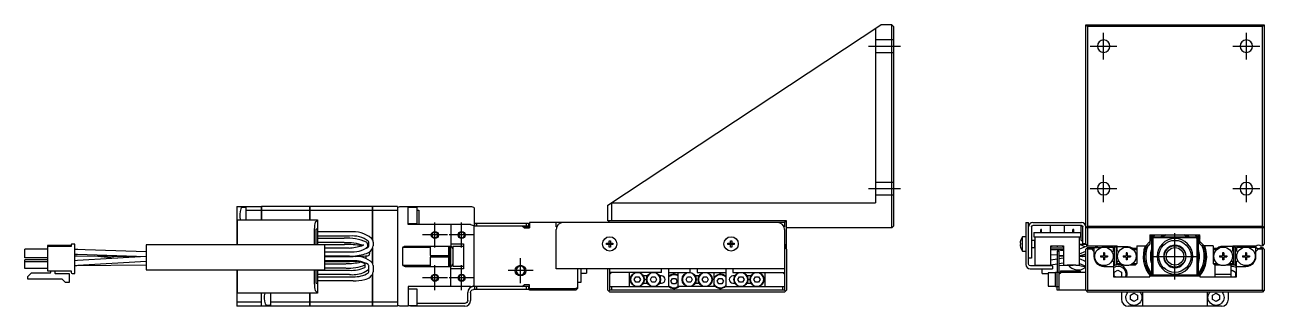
# Model space of a CAD drawing. Extents: x 0 to 726, y -8 to 645.
# Drawn here: x 378.6 to 725.9, y 287.4 to 366.4 of the extents above; entities that cross this region are included whole.
import ezdxf

# ---------------------------------------------------------------- set-up
doc = ezdxf.new("R2010")
doc.units = 0
doc.header["$LTSCALE"] = 0.5
doc.linetypes.add('CENTER', pattern=[50.8, 31.75, -6.35, 6.35, -6.35])
doc.linetypes.add('DASHED', pattern=[19.05, 12.7, -6.35])
for name, color, linetype in [('MSM_CENTER', 1, 'CENTER'), ('MSM_CONTINUOUS', 7, 'CONTINUOUS'), ('MSM_DASHED', 4, 'DASHED'), ('MSM_NARROW', 5, 'CONTINUOUS')]:
    doc.layers.add(name, color=color, linetype=linetype)

msp = doc.modelspace()

# ---------------------------------------------------------------- linework, layer by layer
at = {"layer": 'MSM_CENTER'}
for p, q in [((680.89, 356.69), (680.89, 364.19)), ((720.89, 356.69), (720.89, 364.19)), ((615.02, 360.44), (624.02, 360.44)), ((677.14, 360.44), (684.64, 360.44)), ((717.14, 360.44), (724.64, 360.44)), ((680.89, 316.69), (680.89, 324.19)), ((720.89, 316.69), (720.89, 324.19)), ((615.02, 320.44), (624.02, 320.44)), ((677.14, 320.44), (684.64, 320.44)), ((717.14, 320.44), (724.64, 320.44)), ((493.52, 303.94), (493.52, 310.94)), ((501.02, 303.94), (501.02, 310.94)), ((497.02, 307.44), (490.02, 307.44)), ((504.52, 307.44), (497.52, 307.44)), ((700.89, 294.94), (700.89, 307.94)), ((493.52, 291.94), (493.52, 298.94)), ((501.02, 291.94), (501.02, 298.94)), ((517.52, 293.94), (517.52, 300.94)), ((694.39, 301.44), (707.39, 301.44)), ((497.02, 295.44), (490.02, 295.44)), ((504.52, 295.44), (497.52, 295.44)), ((521.02, 297.44), (514.02, 297.44))]:
    msp.add_line(p, q, dxfattribs=at)
at = {"layer": 'MSM_CONTINUOUS'}
for p, q in [((542.02, 315.81), (618.52, 366.44)), ((617.02, 365.45), (617.02, 316.44)), ((621.52, 366.44), (618.52, 366.44)), ((621.52, 309.44), (621.52, 366.44)), ((622.02, 365.94), (621.52, 366.44)), ((622.02, 365.94), (622.02, 309.94)), ((675.89, 304.94), (675.89, 366.44)), ((676.39, 365.94), (675.89, 366.44)), ((675.89, 366.44), (725.89, 366.44)), ((676.39, 365.94), (676.39, 309.94)), ((725.39, 365.94), (676.39, 365.94)), ((725.39, 365.94), (725.89, 366.44)), ((725.39, 309.94), (725.39, 365.94)), ((725.89, 366.44), (725.89, 304.94)), ((542.98, 316.44), (617.02, 316.44)), ((543.02, 316.44), (543.02, 311.44)), ((438.02, 315.44), (438.02, 304.67)), ((438.02, 315.44), (444.91, 315.44)), ((440.31, 315.17), (439.54, 315.11)), ((440.52, 315.44), (440.52, 311.74)), ((444.91, 314.29), (440.52, 314.29)), ((444.91, 311.74), (444.91, 315.44)), ((444.92, 315.43), (444.91, 315.43)), ((444.92, 314.28), (444.91, 314.28)), ((444.92, 315.44), (444.92, 311.74)), ((458.52, 315.44), (444.92, 315.44)), ((458.52, 314.29), (444.92, 314.29)), ((458.52, 311.74), (458.52, 315.44)), ((458.52, 315.43), (458.53, 315.43)), ((458.52, 314.28), (458.53, 314.28)), ((476.02, 315.44), (458.53, 315.44)), ((458.53, 315.44), (458.53, 311.74)), ((476.02, 314.29), (458.53, 314.29)), ((476.02, 315.44), (476.02, 306.17)), ((476.02, 315.43), (476.03, 315.43)), ((476.02, 314.28), (476.03, 314.28)), ((483.02, 315.44), (476.03, 315.44)), ((476.03, 306.15), (476.03, 315.44)), ((483.02, 314.29), (476.03, 314.29)), ((483.02, 315.44), (483.02, 287.44)), ((484.02, 315.44), (503.52, 315.44)), ((486.02, 310.34), (486.02, 315.44)), ((488.52, 315.19), (486.02, 315.19)), ((488.52, 310.69), (488.52, 315.19)), ((488.52, 314.39), (489.02, 314.39)), ((489.02, 314.39), (489.02, 310.34)), ((504.52, 315.06), (504.52, 309.96)), ((542.02, 311.44), (542.02, 315.81)), ((438.12, 311.69), (438.02, 311.69)), ((438.12, 311.74), (438.12, 304.67)), ((438.12, 311.74), (460.62, 311.74)), ((459.76, 304.67), (459.76, 309.26)), ((460.02, 311.03), (460.62, 311.64)), ((460.62, 311.74), (460.62, 304.67)), ((486.02, 310.69), (488.52, 310.69)), ((503.52, 310.34), (486.02, 310.34)), ((498.02, 310.34), (498.02, 304.31)), ((504.52, 292.94), (504.52, 309.94)), ((519.72, 309.94), (504.52, 309.94)), ((504.72, 309.94), (504.72, 310.74)), ((504.72, 310.74), (519.72, 310.74)), ((505.22, 310.74), (505.22, 309.94)), ((518.52, 309.44), (518.02, 309.94)), ((520.02, 309.69), (518.27, 309.69)), ((518.52, 309.44), (520.02, 309.44)), ((519.22, 309.94), (519.22, 310.74)), ((519.72, 310.74), (519.72, 309.94)), ((520.02, 310.94), (520.02, 309.44)), ((591.52, 310.94), (520.02, 310.94)), ((527.52, 309.74), (527.52, 310.94)), ((527.52, 309.74), (527.69, 309.74)), ((592.02, 311.44), (542.02, 311.44)), ((542.27, 311.19), (542.02, 310.94)), ((542.52, 311.44), (542.27, 311.19)), ((542.27, 311.19), (542.52, 310.94)), ((591.52, 309.74), (591.35, 309.74)), ((592.02, 310.94), (591.52, 311.44)), ((591.52, 310.94), (591.77, 311.19)), ((591.52, 310.94), (591.52, 309.74)), ((592.02, 303.74), (592.02, 311.44)), ((621.52, 309.44), (592.02, 309.44)), ((621.52, 309.44), (622.02, 309.94)), ((659.09, 310.94), (659.09, 299.14)), ((659.09, 310.94), (659.89, 310.94)), ((659.89, 299.24), (659.89, 310.94)), ((660.69, 309.74), (660.69, 300.94)), ((661.09, 310.94), (674.69, 310.94)), ((674.69, 310.14), (661.09, 310.14)), ((665.89, 310.14), (665.89, 308.14)), ((669.89, 308.14), (669.89, 310.14)), ((674.59, 305.94), (674.59, 309.94)), ((675.04, 309.94), (674.59, 309.94)), ((675.09, 304.94), (675.09, 309.74)), ((675.89, 309.44), (676.39, 309.94)), ((725.89, 309.44), (675.89, 309.44)), ((676.39, 309.94), (725.39, 309.94)), ((676.39, 309.44), (676.39, 304.44)), ((725.89, 309.44), (725.39, 309.94)), ((725.39, 304.44), (725.39, 309.44)), ((460.23, 304.67), (460.23, 309.04)), ((460.62, 309.04), (460.23, 309.04)), ((469.62, 308.34), (460.62, 308.34)), ((469.62, 307.14), (460.62, 307.14)), ((460.62, 306.54), (468.14, 306.54)), ((527.52, 297.94), (527.52, 308.94)), ((542.34, 305.83), (542.7, 305.83)), ((542.34, 305.12), (542.34, 305.83)), ((542.7, 305.83), (542.7, 305.12)), ((576.34, 305.83), (576.7, 305.83)), ((576.34, 305.12), (576.34, 305.83)), ((576.7, 305.83), (576.7, 305.12)), ((591.52, 308.94), (591.52, 291.94)), ((657.62, 305.83), (657.62, 305.83)), ((658.2, 302.94), (658.2, 306.94)), ((659.09, 306.94), (658.2, 306.94)), ((661.59, 305.94), (660.69, 305.94)), ((661.39, 308.14), (661.39, 306.94)), ((661.39, 308.14), (674.39, 308.14)), ((661.39, 306.94), (674.39, 306.94)), ((661.59, 303.94), (661.59, 305.94)), ((661.64, 305.89), (661.59, 305.94)), ((661.64, 306.94), (661.64, 298.94)), ((663.27, 308.14), (663.27, 308.94)), ((663.52, 308.94), (663.27, 308.94)), ((663.52, 308.14), (663.52, 308.94)), ((672.27, 308.14), (672.27, 308.94)), ((672.52, 308.94), (672.27, 308.94)), ((672.52, 308.14), (672.52, 308.94)), ((674.14, 298.94), (674.14, 306.94)), ((674.39, 308.14), (674.39, 306.94)), ((674.59, 305.94), (675.09, 305.94)), ((692.69, 304.44), (693.89, 305.65)), ((693.89, 307.44), (707.89, 307.44)), ((693.89, 307.44), (693.89, 304.94)), ((694.39, 306.14), (695.19, 306.94)), ((694.39, 296.74), (694.39, 306.14)), ((694.69, 306.44), (694.69, 296.44)), ((706.89, 306.64), (694.89, 306.64)), ((695.19, 306.94), (706.59, 306.94)), ((706.59, 306.94), (706.89, 306.64)), ((707.09, 306.44), (706.89, 306.64)), ((707.09, 296.44), (707.09, 306.44)), ((707.09, 306.44), (707.39, 306.14)), ((707.39, 306.14), (707.39, 296.74)), ((707.89, 304.94), (707.89, 307.44)), ((707.89, 305.65), (709.1, 304.44)), ((378.62, 301.07), (378.62, 303.47)), ((384.97, 303.47), (378.62, 303.47)), ((384.97, 304.45), (384.97, 297.34)), ((391.6, 304.45), (384.97, 304.45)), ((391.6, 304.2), (384.97, 304.2)), ((391.6, 304.61), (391.6, 304.2)), ((392.62, 304.91), (391.9, 304.91)), ((392.62, 296.63), (392.62, 304.91)), ((392.74, 303.39), (392.62, 303.39)), ((393.46, 303.36), (392.62, 303.38)), ((412.62, 302.74), (392.74, 303.39)), ((412.62, 304.67), (412.62, 297.67)), ((462.62, 304.67), (412.62, 304.67)), ((468.14, 305.34), (460.62, 305.34)), ((460.62, 304.74), (468.16, 304.74)), ((462.62, 304.67), (462.62, 297.67)), ((462.62, 303.79), (468.07, 303.79)), ((462.62, 302.69), (469.62, 302.69)), ((468.04, 303.79), (468.08, 303.79)), ((473.5, 304.61), (473.56, 304.77)), ((474.68, 304.36), (474.61, 304.16)), ((474.7, 304.4), (474.68, 304.36)), ((475.02, 304.42), (475.02, 305.4)), ((475.06, 302.61), (475.18, 302.43)), ((475.18, 302.43), (475.22, 302.24)), ((476.02, 303.77), (476.02, 299.56)), ((476.03, 299.54), (476.03, 303.79)), ((476.22, 305.4), (476.22, 304.44)), ((484.52, 299.34), (484.52, 303.54)), ((492.22, 303.94), (484.63, 303.94)), ((485.32, 304.34), (497.72, 304.34)), ((492.22, 304.34), (492.22, 301.69)), ((497.42, 301.69), (497.42, 304.34)), ((497.72, 303.94), (497.42, 303.94)), ((497.72, 298.94), (497.72, 303.94)), ((497.92, 303.74), (497.72, 303.94)), ((497.92, 304.32), (497.92, 298.57)), ((497.93, 304.31), (498.01, 304.29)), ((498.02, 304.31), (497.93, 304.31)), ((498.02, 304.94), (501.52, 304.94)), ((498.52, 304.19), (498.52, 298.69)), ((501.52, 304.19), (498.52, 304.19)), ((501.52, 304.94), (501.52, 297.94)), ((541.63, 304.76), (541.63, 305.12)), ((541.63, 305.12), (542.34, 305.12)), ((542.34, 304.76), (541.63, 304.76)), ((542.35, 305.11), (542.34, 305.12)), ((542.35, 304.77), (542.34, 304.76)), ((542.34, 304.05), (542.34, 304.76)), ((542.7, 304.05), (542.34, 304.05)), ((542.35, 304.77), (542.35, 305.11)), ((542.35, 305.11), (542.69, 305.11)), ((542.69, 304.77), (542.35, 304.77)), ((542.69, 305.11), (542.7, 305.12)), ((542.69, 305.11), (542.69, 304.77)), ((542.69, 304.77), (542.7, 304.76)), ((542.7, 305.12), (543.41, 305.12)), ((543.41, 304.76), (542.7, 304.76)), ((542.7, 304.76), (542.7, 304.05)), ((543.41, 305.12), (543.41, 304.76)), ((575.63, 304.76), (575.63, 305.12)), ((575.63, 305.12), (576.34, 305.12)), ((576.34, 304.76), (575.63, 304.76)), ((576.35, 305.11), (576.34, 305.12)), ((576.35, 304.77), (576.34, 304.76)), ((576.34, 304.05), (576.34, 304.76)), ((576.7, 304.05), (576.34, 304.05)), ((576.35, 304.77), (576.35, 305.11)), ((576.35, 305.11), (576.69, 305.11)), ((576.69, 304.77), (576.35, 304.77)), ((576.69, 305.11), (576.7, 305.12)), ((576.69, 305.11), (576.69, 304.77)), ((576.69, 304.77), (576.7, 304.76)), ((576.7, 305.12), (577.41, 305.12)), ((577.41, 304.76), (576.7, 304.76)), ((576.7, 304.76), (576.7, 304.05)), ((577.41, 305.12), (577.41, 304.76)), ((592.02, 304.44), (591.52, 304.94)), ((592.02, 304.44), (591.52, 304.44)), ((592.02, 304.24), (591.52, 304.24)), ((591.62, 304.04), (591.52, 304.04)), ((592.02, 303.44), (591.52, 303.94)), ((591.77, 303.69), (591.52, 303.44)), ((592.02, 303.74), (591.92, 303.64)), ((591.92, 303.74), (591.92, 303.54)), ((592.02, 303.44), (592.02, 291.94)), ((657.5, 305.12), (657.62, 305.12)), ((657.62, 304.76), (657.5, 304.76)), ((657.62, 305.12), (657.62, 304.76)), ((657.62, 304.05), (657.62, 304.05)), ((658.2, 302.94), (659.09, 302.94)), ((660.69, 303.94), (661.59, 303.94)), ((661.59, 303.94), (661.64, 303.99)), ((666.14, 304.44), (669.64, 304.44)), ((666.14, 298.94), (666.14, 304.44)), ((669.64, 303.74), (666.14, 303.74)), ((669.64, 303.24), (666.14, 303.24)), ((669.64, 303), (667, 303.24)), ((667.89, 302.94), (668.39, 302.94)), ((667.89, 302.94), (667.89, 296.94)), ((668.39, 302.94), (668.39, 291.94)), ((669.64, 304.44), (669.64, 298.94)), ((674.14, 304.91), (675.93, 304.91)), ((676.44, 304.44), (674.14, 303.47)), ((674.14, 302.16), (675.89, 302.9)), ((674.14, 301.59), (675.89, 302.15)), ((675.89, 304.94), (675.09, 304.94)), ((676.39, 304.44), (675.89, 304.94)), ((676.39, 303.94), (675.89, 303.44)), ((675.89, 291.94), (675.89, 303.44)), ((676.39, 303.44), (676.14, 303.69)), ((676.39, 304.44), (684.69, 304.44)), ((676.39, 303.94), (680.28, 303.94)), ((676.39, 303.44), (676.39, 291.94)), ((677.59, 303.44), (676.39, 303.44)), ((678.19, 303.87), (677.59, 303.44)), ((677.59, 303.44), (678.19, 302.84)), ((678.19, 303.94), (678.19, 301.44)), ((678.33, 303.94), (679.51, 304.44)), ((681.14, 302.44), (680.85, 302.44)), ((680.85, 302.44), (680.85, 301.65)), ((680.89, 304.04), (680.89, 304.44)), ((681.14, 302.44), (681.14, 301.65)), ((683.69, 303.94), (681.71, 303.94)), ((683.4, 302.82), (683.69, 302.99)), ((683.69, 302.99), (683.69, 303.94)), ((683.89, 304.06), (683.89, 299.06)), ((684.49, 304.06), (683.89, 304.06)), ((684.49, 299.06), (684.49, 304.06)), ((684.69, 302.99), (684.69, 304.44)), ((684.69, 304.24), (687.39, 304.24)), ((684.99, 302.82), (684.69, 302.99)), ((687.54, 302.44), (687.25, 302.44)), ((687.25, 302.44), (687.25, 301.65)), ((687.54, 302.44), (687.54, 301.65)), ((688.99, 303.74), (690.19, 303.74)), ((690.19, 303.24), (689.54, 303.24)), ((690.19, 304.44), (693.39, 304.44)), ((690.19, 304.44), (690.19, 299.44)), ((693.89, 304.94), (693.39, 304.44)), ((698.03, 302.75), (698.09, 302.82)), ((698.09, 302.88), (698.09, 302.82)), ((699.83, 304.41), (699.83, 304.41)), ((708.39, 304.44), (707.89, 304.94)), ((711.59, 304.44), (708.39, 304.44)), ((711.59, 304.44), (711.59, 299.44)), ((711.59, 303.74), (712.8, 303.74)), ((712.25, 303.24), (711.59, 303.24)), ((714.54, 302.44), (714.25, 302.44)), ((714.25, 302.44), (714.25, 301.65)), ((717.09, 304.24), (714.39, 304.24)), ((714.54, 302.44), (714.54, 301.65)), ((717.09, 302.99), (716.8, 302.82)), ((717.09, 304.44), (723.63, 304.44)), ((717.09, 302.99), (717.09, 304.44)), ((717.29, 304.06), (717.29, 299.06)), ((717.89, 304.06), (717.29, 304.06)), ((717.89, 299.06), (717.89, 304.06)), ((718.09, 303.94), (718.09, 302.99)), ((720.08, 303.94), (718.09, 303.94)), ((718.09, 302.99), (718.39, 302.82)), ((720.94, 302.44), (720.65, 302.44)), ((720.65, 302.44), (720.65, 301.65)), ((720.89, 304.04), (720.89, 304.44)), ((720.94, 302.44), (720.94, 301.65)), ((723.63, 303.94), (721.51, 303.94)), ((723.59, 301.44), (723.59, 303.94)), ((724.19, 303.44), (723.59, 303.87)), ((723.59, 302.84), (724.19, 303.44)), ((725.39, 303.44), (724.19, 303.44)), ((724.96, 304.44), (725.39, 304.44)), ((724.96, 303.94), (725.39, 303.94)), ((725.89, 304.94), (725.39, 304.44)), ((725.39, 303.94), (725.64, 303.69)), ((725.64, 303.69), (725.39, 303.44)), ((725.39, 291.94), (725.39, 303.44)), ((725.89, 303.44), (725.64, 303.69)), ((725.89, 303.44), (725.89, 291.94)), ((384.97, 301.07), (378.62, 301.07)), ((378.62, 298.07), (378.62, 300.47)), ((384.97, 300.47), (378.62, 300.47)), ((384.97, 299.87), (378.62, 299.87)), ((392.62, 302.08), (393.41, 302.06)), ((392.62, 301.59), (393.29, 301.58)), ((393.4, 300.24), (392.62, 300.2)), ((392.62, 298.9), (393.48, 298.94)), ((392.62, 298.89), (393.23, 298.89)), ((392.62, 298.89), (392.95, 298.89)), ((392.95, 298.89), (412.62, 299.04)), ((393.29, 301.58), (412.6, 301.44)), ((412.6, 301.44), (393.4, 300.24)), ((393.41, 302.06), (412.62, 301.44)), ((393.48, 298.94), (412.62, 300.14)), ((398.14, 301.55), (404.47, 300.93)), ((469.62, 301.49), (462.62, 301.49)), ((462.62, 301.39), (470.62, 301.39)), ((470.62, 300.19), (462.62, 300.19)), ((469.62, 299.94), (462.62, 299.94)), ((462.62, 299.34), (468.62, 299.34)), ((471.68, 300.01), (469.62, 299.94)), ((474.02, 298.5), (474.02, 299.23)), ((474.22, 301.08), (474.17, 300.85)), ((474.22, 301.57), (474.22, 301.52)), ((474.22, 301.52), (474.22, 301.11)), ((474.22, 301.11), (474.22, 301.08)), ((475.02, 297.1), (475.02, 298.84)), ((476.22, 298.84), (476.22, 297.1)), ((484.63, 298.94), (492.22, 298.94)), ((492.22, 301.69), (497.42, 301.69)), ((492.22, 301.19), (492.22, 298.54)), ((497.42, 301.19), (492.22, 301.19)), ((497.42, 298.54), (497.42, 301.19)), ((497.42, 298.94), (497.72, 298.94)), ((497.72, 298.94), (497.92, 299.14)), ((498.52, 298.69), (501.52, 298.69)), ((660.69, 300.94), (659.89, 300.94)), ((666.59, 298.74), (660.39, 298.74)), ((661.64, 298.94), (666.14, 298.94)), ((663.64, 298.74), (663.64, 298.94)), ((666.14, 302.01), (667.89, 301.85)), ((667.89, 300.65), (666.14, 300.34)), ((666.14, 299.02), (667.89, 299.33)), ((666.59, 298.74), (666.59, 297.94)), ((668.39, 301.81), (669.64, 301.69)), ((668.39, 301.58), (669.64, 301.55)), ((669.64, 300.96), (668.39, 300.74)), ((668.39, 299.42), (669.64, 299.64)), ((668.39, 298.9), (669.74, 298.94)), ((669.64, 298.94), (670.64, 298.94)), ((670.64, 299.04), (673.14, 299.04)), ((670.64, 298.94), (670.64, 299.04)), ((670.64, 298.97), (671.02, 298.98)), ((671.44, 299.04), (671.44, 298.94)), ((671.44, 298.94), (672.34, 298.94)), ((671.82, 299.04), (671.82, 298.94)), ((671.97, 299.04), (671.97, 298.94)), ((672.34, 299.04), (672.34, 298.94)), ((673.14, 298.94), (673.14, 299.04)), ((673.14, 298.94), (674.14, 298.94)), ((673.73, 298.94), (675.89, 298.47)), ((675.89, 301.35), (674.14, 301.38)), ((675.89, 299.98), (674.14, 300.72)), ((674.14, 299.42), (675.89, 298.67)), ((675.89, 301.52), (674.96, 301.39)), ((675.16, 301.5), (675.89, 301.64)), ((675.48, 300.16), (675.89, 300.15)), ((679.99, 301.59), (680.79, 301.59)), ((679.99, 301.59), (679.99, 301.3)), ((679.99, 301.3), (680.79, 301.3)), ((680.52, 301.59), (680.52, 301.3)), ((680.85, 301.91), (681.14, 301.91)), ((680.85, 301.24), (680.85, 300.44)), ((680.85, 300.97), (681.14, 300.97)), ((681.14, 300.44), (680.85, 300.44)), ((681.14, 301.24), (681.14, 300.44)), ((681.2, 301.59), (681.99, 301.59)), ((681.2, 301.3), (681.99, 301.3)), ((681.46, 301.3), (681.46, 301.59)), ((681.99, 301.59), (681.99, 301.3)), ((683.69, 299.9), (683.4, 300.07)), ((683.69, 299.9), (683.69, 295.74)), ((683.89, 299.06), (684.49, 299.06)), ((684.69, 299.9), (684.99, 300.07)), ((684.69, 299.44), (684.69, 299.9)), ((684.69, 299.44), (685.73, 299.44)), ((685.19, 298.94), (684.69, 299.44)), ((686.68, 298.94), (685.19, 298.94)), ((686.39, 301.59), (686.39, 301.3)), ((686.39, 301.59), (687.19, 301.59)), ((686.39, 301.3), (687.19, 301.3)), ((686.92, 301.59), (686.92, 301.3)), ((687.25, 301.91), (687.54, 301.91)), ((687.25, 301.24), (687.25, 300.44)), ((687.25, 300.97), (687.54, 300.97)), ((687.54, 300.44), (687.25, 300.44)), ((687.54, 301.24), (687.54, 300.44)), ((687.6, 301.59), (688.39, 301.59)), ((687.6, 301.3), (688.39, 301.3)), ((687.86, 301.3), (687.86, 301.59)), ((689.69, 298.94), (688.11, 298.94)), ((688.39, 301.59), (688.39, 301.3)), ((689.05, 299.44), (690.19, 299.44)), ((690.19, 299.44), (689.69, 298.94)), ((698.09, 300.07), (698.03, 300.13)), ((698.09, 300.07), (698.09, 300)), ((711.59, 299.44), (712.73, 299.44)), ((712.09, 298.94), (711.59, 299.44)), ((713.68, 298.94), (712.09, 298.94)), ((712.09, 298.94), (712.09, 295.74)), ((713.39, 301.59), (714.19, 301.59)), ((713.39, 301.59), (713.39, 301.3)), ((713.39, 301.3), (714.19, 301.3)), ((713.92, 301.59), (713.92, 301.3)), ((714.25, 301.91), (714.54, 301.91)), ((714.25, 301.24), (714.25, 300.44)), ((714.25, 300.97), (714.54, 300.97)), ((714.54, 300.44), (714.25, 300.44)), ((714.54, 301.24), (714.54, 300.44)), ((714.6, 301.59), (715.39, 301.59)), ((714.6, 301.3), (715.39, 301.3)), ((714.86, 301.3), (714.86, 301.59)), ((716.59, 298.94), (715.11, 298.94)), ((715.39, 301.59), (715.39, 301.3)), ((716.05, 299.44), (717.09, 299.44)), ((717.09, 299.44), (716.59, 298.94)), ((716.59, 295.74), (716.59, 298.94)), ((716.8, 300.07), (717.09, 299.9)), ((717.09, 299.44), (717.09, 299.9)), ((717.29, 299.06), (717.89, 299.06)), ((718.39, 300.07), (718.09, 299.9)), ((718.09, 295.74), (718.09, 299.9)), ((719.79, 301.59), (720.59, 301.59)), ((719.79, 301.59), (719.79, 301.3)), ((719.79, 301.3), (720.59, 301.3)), ((720.32, 301.59), (720.32, 301.3)), ((720.65, 301.91), (720.94, 301.91)), ((720.65, 301.24), (720.65, 300.44)), ((720.65, 300.97), (720.94, 300.97)), ((720.94, 300.44), (720.65, 300.44)), ((720.94, 301.24), (720.94, 300.44)), ((721, 301.59), (721.79, 301.59)), ((721, 301.3), (721.79, 301.3)), ((721.26, 301.3), (721.26, 301.59)), ((721.79, 301.59), (721.79, 301.3)), ((384.97, 298.07), (378.62, 298.07)), ((379.51, 295.78), (380.51, 296.78)), ((379.51, 295.08), (379.51, 295.78)), ((380.51, 296.78), (385.64, 296.78)), ((384.97, 297.34), (391.6, 297.34)), ((385.92, 297.06), (385.92, 297.34)), ((387.07, 297.34), (387.07, 296.74)), ((387.22, 296.59), (391.07, 296.59)), ((391.07, 296.59), (391.07, 294.06)), ((391.6, 297.34), (391.6, 296.93)), ((391.9, 296.63), (392.62, 296.63)), ((412.62, 297.67), (462.62, 297.67)), ((438.02, 297.67), (438.02, 287.44)), ((438.12, 297.67), (438.12, 291.14)), ((459.76, 293.62), (459.76, 297.67)), ((460.23, 293.84), (460.23, 297.67)), ((460.62, 297.67), (460.62, 291.14)), ((460.62, 297.54), (469.62, 297.54)), ((469.62, 296.34), (460.62, 296.34)), ((460.62, 295.74), (470.62, 295.74)), ((468.62, 298.14), (462.62, 298.14)), ((476.02, 296.47), (476.02, 287.44)), ((476.03, 287.44), (476.03, 296.49)), ((497.72, 298.54), (485.32, 298.54)), ((498.01, 298.59), (497.93, 298.57)), ((498.02, 298.57), (497.93, 298.57)), ((498.02, 292.94), (498.02, 298.57)), ((501.52, 297.94), (498.02, 297.94)), ((591.52, 297.94), (527.52, 297.94)), ((533.52, 297.94), (533.52, 292.44)), ((534.52, 294.19), (534.52, 297.94)), ((534.52, 296.69), (536.02, 296.69)), ((536.02, 297.94), (536.02, 296.69)), ((542.02, 291.94), (542.02, 297.94)), ((542.52, 291.94), (542.52, 297.94)), ((542.52, 296.44), (543.02, 296.94)), ((557.02, 296.94), (542.52, 296.94)), ((548.02, 292.94), (548.02, 296.94)), ((549.4, 294.94), (549.84, 295.69)), ((549.84, 295.69), (550.7, 295.69)), ((550.7, 295.69), (551.14, 294.94)), ((553.04, 295.94), (552, 295.94)), ((553.9, 294.94), (554.34, 295.69)), ((554.34, 295.69), (555.2, 295.69)), ((555.2, 295.69), (555.64, 294.94)), ((557.02, 295.94), (556.5, 295.94)), ((557.02, 296.94), (557.02, 297.94)), ((559.02, 297.94), (559.02, 292.94)), ((559.02, 296.94), (565.02, 296.94)), ((559.65, 294.44), (560.09, 295.19)), ((560.09, 295.19), (560.95, 295.19)), ((560.95, 295.19), (561.39, 294.44)), ((561.72, 292.94), (561.72, 296.94)), ((563.9, 294.94), (564.34, 295.69)), ((564.34, 295.69), (565.2, 295.69)), ((565.02, 296.94), (565.02, 297.94)), ((565.2, 295.69), (565.64, 294.94)), ((567.54, 295.94), (566.5, 295.94)), ((567.02, 297.94), (567.02, 296.94)), ((567.02, 296.94), (575.02, 296.94)), ((568.4, 294.94), (568.84, 295.69)), ((568.84, 295.69), (569.7, 295.69)), ((569.7, 295.69), (570.14, 294.94)), ((571.72, 296.94), (571.72, 292.94)), ((572.65, 294.44), (573.09, 295.19)), ((573.09, 295.19), (573.95, 295.19)), ((573.95, 295.19), (574.39, 294.44)), ((575.02, 297.94), (575.02, 292.94)), ((577.02, 297.94), (577.02, 296.94)), ((577.02, 296.94), (591.52, 296.94)), ((577.54, 295.94), (577.02, 295.94)), ((578.4, 294.94), (578.84, 295.69)), ((578.84, 295.69), (579.7, 295.69)), ((579.7, 295.69), (580.14, 294.94)), ((582.04, 295.94), (581, 295.94)), ((582.9, 294.94), (583.34, 295.69)), ((583.34, 295.69), (584.2, 295.69)), ((584.2, 295.69), (584.64, 294.94)), ((586.02, 292.94), (586.02, 296.94)), ((591.02, 296.94), (591.52, 296.44)), ((660.29, 297.94), (666.59, 297.94)), ((663.64, 296.63), (663.64, 297.94)), ((663.64, 296.63), (665.39, 296.63)), ((665.39, 296.84), (665.39, 293.04)), ((667.39, 296.84), (665.39, 296.84)), ((667.39, 292.94), (667.39, 296.94)), ((675.89, 296.94), (667.39, 296.94)), ((667.89, 292.94), (667.89, 296.94)), ((668.39, 296.44), (668.89, 296.94)), ((668.84, 297.34), (674.3, 297.34)), ((668.84, 297.34), (668.84, 296.94)), ((669.64, 297.09), (669.64, 296.94)), ((670.75, 297.34), (670.75, 296.94)), ((672.4, 297.34), (672.4, 296.94)), ((673.5, 297.09), (673.5, 296.94)), ((674.3, 297.34), (674.3, 296.94)), ((680.99, 298.64), (683.69, 298.64)), ((683.69, 295.74), (693.89, 295.74)), ((683.89, 297.02), (684.89, 297.6)), ((683.89, 295.86), (683.89, 297.02)), ((684.11, 295.74), (683.89, 295.86)), ((684.89, 297.6), (685.89, 297.02)), ((685.89, 295.86), (685.68, 295.74)), ((685.89, 297.02), (685.89, 295.86)), ((693.89, 295.74), (693.89, 295.94)), ((693.89, 295.94), (707.89, 295.94)), ((695.19, 295.94), (694.39, 296.74)), ((694.89, 296.24), (706.89, 296.24)), ((697.73, 298.24), (697.92, 298.24)), ((698.14, 298.02), (697.92, 298.24)), ((698.14, 298.02), (697.97, 298.02)), ((698.14, 297.88), (698.14, 298.02)), ((698.14, 297.88), (698.14, 297.88)), ((699.83, 298.48), (699.83, 298.48)), ((703.87, 298.24), (703.64, 298.02)), ((703.81, 298.02), (703.64, 298.02)), ((703.64, 298.02), (703.64, 297.88)), ((703.87, 298.24), (704.06, 298.24)), ((707.39, 296.74), (706.59, 295.94)), ((707.89, 295.94), (707.89, 295.74)), ((707.89, 295.74), (718.09, 295.74)), ((712.09, 296.44), (716.59, 296.44)), ((716.59, 297.42), (716.89, 297.6)), ((716.89, 297.6), (717.89, 297.02)), ((717.89, 295.86), (717.68, 295.74)), ((717.89, 297.02), (717.89, 295.86)), ((718.09, 298.64), (720.79, 298.64)), ((389.05, 295.08), (379.51, 295.08)), ((390.07, 294.06), (389.05, 295.08)), ((391.07, 294.06), (390.07, 294.06)), ((460.62, 291.25), (460.02, 291.85)), ((460.62, 293.84), (460.23, 293.84)), ((470.62, 294.54), (460.62, 294.54)), ((486.02, 292.94), (486.02, 287.44)), ((503.52, 292.94), (486.02, 292.94)), ((488.52, 292.19), (486.02, 292.19)), ((488.52, 287.69), (488.52, 292.19)), ((519.72, 292.94), (504.32, 292.94)), ((519.72, 292.14), (504.32, 292.14)), ((504.72, 292.14), (504.72, 292.94)), ((505.22, 292.94), (505.22, 292.14)), ((518.02, 292.94), (518.52, 293.44)), ((520.02, 293.44), (518.52, 293.44)), ((519.22, 292.14), (519.22, 292.94)), ((519.72, 292.94), (519.72, 292.14)), ((520.02, 291.94), (520.02, 293.44)), ((520.02, 292.44), (532.91, 292.44)), ((533.02, 291.94), (520.02, 291.94)), ((532.41, 291.94), (532.91, 292.44)), ((532.91, 292.44), (533.52, 292.75)), ((533.52, 292.44), (533.02, 291.94)), ((533.52, 294.19), (534.52, 294.19)), ((542.02, 291.94), (542.52, 291.44)), ((542.27, 291.69), (542.52, 291.94)), ((542.52, 292.94), (559.2, 292.94)), ((591.52, 291.94), (542.52, 291.94)), ((543.02, 292.94), (543.02, 291.94)), ((549.84, 294.19), (549.4, 294.94)), ((550.7, 294.19), (549.84, 294.19)), ((551.14, 294.94), (550.7, 294.19)), ((552, 293.94), (553.04, 293.94)), ((554.34, 294.19), (553.9, 294.94)), ((555.2, 294.19), (554.34, 294.19)), ((555.64, 294.94), (555.2, 294.19)), ((556.5, 293.94), (557.02, 293.94)), ((560.09, 293.69), (559.65, 294.44)), ((560.95, 293.69), (560.09, 293.69)), ((561.39, 294.44), (560.95, 293.69)), ((572.2, 292.94), (561.72, 292.94)), ((564.34, 294.19), (563.9, 294.94)), ((565.2, 294.19), (564.34, 294.19)), ((565.64, 294.94), (565.2, 294.19)), ((566.5, 293.94), (567.54, 293.94)), ((568.84, 294.19), (568.4, 294.94)), ((569.7, 294.19), (568.84, 294.19)), ((570.14, 294.94), (569.7, 294.19)), ((573.09, 293.69), (572.65, 294.44)), ((573.95, 293.69), (573.09, 293.69)), ((574.39, 294.44), (573.95, 293.69)), ((574.84, 292.94), (591.52, 292.94)), ((577.02, 293.94), (577.54, 293.94)), ((578.84, 294.19), (578.4, 294.94)), ((579.7, 294.19), (578.84, 294.19)), ((580.14, 294.94), (579.7, 294.19)), ((581, 293.94), (582.04, 293.94)), ((583.34, 294.19), (582.9, 294.94)), ((584.2, 294.19), (583.34, 294.19)), ((584.64, 294.94), (584.2, 294.19)), ((591.02, 291.94), (591.02, 292.94)), ((591.52, 291.94), (591.77, 291.69)), ((591.77, 291.69), (592.02, 291.94)), ((665.39, 293.04), (667.39, 293.04)), ((667.39, 292.94), (668.39, 292.94)), ((667.89, 291.94), (667.89, 292.94)), ((675.89, 291.94), (667.89, 291.94)), ((675.89, 291.94), (676.39, 291.44)), ((676.14, 291.69), (676.39, 291.94)), ((676.39, 291.94), (725.39, 291.94)), ((725.39, 291.94), (725.64, 291.69)), ((725.89, 291.94), (725.39, 291.44)), ((444.91, 288.6), (438.02, 288.6)), ((460.62, 291.14), (438.12, 291.14)), ((444.91, 287.44), (444.91, 291.14)), ((444.92, 288.59), (444.91, 288.59)), ((444.92, 287.44), (444.92, 291.14)), ((447.42, 291.14), (447.42, 287.44)), ((458.52, 288.6), (447.42, 288.6)), ((458.52, 287.44), (458.52, 291.14)), ((458.52, 288.59), (458.53, 288.59)), ((458.53, 291.14), (458.53, 287.44)), ((476.02, 288.6), (458.53, 288.6)), ((476.02, 288.59), (476.03, 288.59)), ((483.02, 288.6), (476.03, 288.6)), ((501.92, 288.24), (488.52, 288.24)), ((502.72, 289.04), (502.72, 291.34)), ((503.52, 291.34), (503.52, 289.04)), ((591.52, 291.44), (542.52, 291.44)), ((591.52, 291.44), (591.77, 291.69)), ((725.39, 291.44), (676.39, 291.44)), ((685.89, 291.32), (685.19, 291.44)), ((685.89, 291.44), (685.89, 289.44)), ((688.39, 290.52), (689.39, 291.1)), ((688.39, 289.36), (688.39, 290.52)), ((689.39, 288.79), (688.39, 289.36)), ((689.39, 291.1), (690.39, 290.52)), ((690.39, 289.36), (689.39, 288.79)), ((690.39, 290.52), (690.39, 289.36)), ((691.89, 287.44), (691.89, 291.44)), ((709.89, 291.44), (709.89, 287.44)), ((711.39, 290.52), (712.39, 291.1)), ((711.39, 289.36), (711.39, 290.52)), ((712.39, 288.79), (711.39, 289.36)), ((712.39, 291.1), (713.39, 290.52)), ((713.39, 289.36), (712.39, 288.79)), ((713.39, 290.52), (713.39, 289.36)), ((715.89, 289.44), (715.89, 291.44)), ((444.91, 287.44), (438.02, 287.44)), ((444.92, 287.45), (444.91, 287.45)), ((458.52, 287.44), (444.92, 287.44)), ((446.43, 287.78), (447.2, 287.71)), ((458.52, 287.45), (458.53, 287.45)), ((476.02, 287.44), (458.53, 287.44)), ((476.02, 287.45), (476.03, 287.45)), ((483.02, 287.44), (476.03, 287.44)), ((486.02, 287.44), (484.02, 287.44)), ((486.02, 287.69), (488.52, 287.69)), ((486.72, 287.44), (486.72, 287.69)), ((501.92, 287.44), (486.72, 287.44)), ((487.22, 287.69), (487.22, 287.44)), ((691.89, 287.44), (687.89, 287.44)), ((709.89, 287.44), (691.89, 287.44)), ((713.89, 287.44), (709.89, 287.44))]:
    msp.add_line(p, q, dxfattribs=at)
at = {"layer": 'MSM_CONTINUOUS', "extrusion": (0, 0, -1)}
for centre, radius in [((-680.89, 360.44), 1.75), ((-720.89, 360.44), 1.75), ((-680.89, 320.44), 1.75), ((-720.89, 320.44), 1.75), ((-493.52, 307.44), 0.783), ((-501.02, 307.44), 0.783), ((-700.89, 301.44), 5), ((-700.89, 301.44), 3.15), ((-517.52, 297.44), 1.23), ((-493.52, 295.44), 0.783), ((-501.02, 295.44), 0.783), ((-550.27, 294.94), 1.9), ((-554.77, 294.94), 1.9), ((-564.77, 294.94), 1.9), ((-569.27, 294.94), 1.9), ((-579.27, 294.94), 1.9), ((-583.77, 294.94), 1.9)]:
    msp.add_circle(centre, radius, dxfattribs=at)
at = {"layer": 'MSM_CONTINUOUS'}
for centre, radius in [((542.52, 304.94), 2), ((576.52, 304.94), 2), ((700.89, 301.44), 4.5), ((680.99, 301.44), 2.6), ((687.39, 301.44), 2.6), ((700.89, 301.44), 3), ((714.39, 301.44), 2.6), ((720.79, 301.44), 2.6), ((550.27, 294.94), 2), ((554.77, 294.94), 2), ((564.77, 294.94), 2), ((569.27, 294.94), 2), ((579.27, 294.94), 2), ((583.77, 294.94), 2)]:
    msp.add_circle(centre, radius, dxfattribs=at)
for centre, radius, start, end in [((444.83, 312.94), 6, 162.3708, 191.537), ((439.59, 314.61), 0.5, 95, 162.3708), ((440.33, 314.97), 0.2, 18.1949, 95), ((464.39, 309.48), 4.64, 160.4546, 182.713), ((529.52, 308.94), 2, 90, 180), ((589.52, 308.94), 2, 0, 90), ((661.09, 309.74), 1.2, 90, 180), ((674.69, 309.74), 1.2, 0, 90), ((469.06, 293.84), 12.73, 65.3814, 94.1546), ((470.38, 299.63), 8.74, 51.6765, 94.9803), ((470.37, 299.46), 7.72, 54.3313, 95.5619), ((474.4, 305.32), 0.622, 6.9392, 41.0969), ((474.5, 305.36), 1.72, 1.1046, 40.9976), ((660.69, 304.94), 3.19, 163.8933, 176.7703), ((660.69, 304.94), 3.2, 141.3178, 163.8775), ((700.89, 301.44), 8.2, 132.9703, 148.6119), ((700.89, 301.44), 6.5, 112.6199, 122.2042), ((700.89, 301.44), 6.5, 57.7958, 67.3801), ((700.89, 301.44), 8.2, 31.3881, 47.0297), ((391.9, 304.61), 0.3, 90, 180), ((468.8, 317.54), 13.77, 267.0004, 267.0016), ((468.9, 277.88), 26.87, 81.1484, 91.5762), ((468.8, 317.54), 13.77, 272.8028, 287.8241), ((470.2, 311.32), 8.65, 266.1439, 301.4476), ((469.81, 314.42), 12.93, 269.1445, 288.5736), ((472.97, 305.27), 0.846, 273.0873, 308.5311), ((473.51, 304.88), 2.75, 278.9432, 350.7276), ((473.49, 304.61), 1.21, 310.2216, 338.1544), ((473.75, 304.65), 0.978, 345.1348, 51.2961), ((474.6, 302.22), 0.622, 275.0583, 1.8855), ((474.16, 304.63), 0.889, 308.882, 346.1339), ((497.72, 303.54), 0.802, 0.1066, 68.3487), ((591.62, 303.74), 0.3, 0, 90), ((660.69, 304.94), 3.19, 183.2297, 196.1067), ((660.69, 304.94), 3.2, 196.1225, 218.6822), ((666.39, 304.54), 0.25, 203.5782, 336.4218), ((667.89, 304.54), 0.25, 203.5782, 336.4218), ((669.39, 304.54), 0.25, 203.5782, 336.4218), ((673.74, 301.17), 3.5, 56.9255, 83.4376), ((684.19, 301.56), 1.59, 100.8931, 108.3584), ((684.19, 301.56), 1.59, 71.6416, 79.1069), ((687.39, 301.44), 2.8, 40.0052, 55.2281), ((700.89, 301.44), 8.2, 158.5399, 222.1236), ((700.89, 301.44), 8.2, 317.8764, 21.4601), ((714.39, 301.44), 2.8, 90, 139.9948), ((717.59, 301.44), 1.59, 120, 126.1972), ((717.59, 301.56), 1.59, 100.8931, 108.3584), ((717.59, 301.56), 1.59, 71.6416, 79.1069), ((724.29, 304.69), 1, 228.5904, 311.4096), ((469.46, 309.07), 10.96, 265.615, 294.1334), ((470.9, 371.47), 69.98, 269.4917, 273.0744), ((468.91, 286.14), 14.15, 69.6946, 83.3429), ((471.47, 295.01), 6.43, 44.963, 97.5807), ((471.1, 293.08), 7.13, 58.56, 93.8379), ((473.48, 298.82), 0.679, 37.4987, 59.8257), ((473.79, 299.29), 0.266, 304.411, 329.3913), ((474.55, 298.76), 0.476, 8.6138, 56.2676), ((474.77, 298.83), 1.45, 0.4058, 30.4027), ((497.72, 299.34), 0.801, 291.0842, 359.9342), ((660.29, 299.14), 1.2, 180, 270), ((673.74, 301.17), 3.5, 217.542, 307.9), ((680.99, 301.44), 2.8, 180, 270), ((684.19, 301.56), 1.59, 235.7956, 259.1069), ((684.89, 296.44), 2.6, 85.4034, 117.4864), ((684.19, 301.56), 1.59, 280.8931, 304.2044), ((684.19, 301.44), 1.59, 300, 306.1972), ((684.89, 296.44), 2.6, 344.3815, 74.0576), ((717.59, 301.44), 1.59, 233.8028, 240), ((716.89, 296.44), 2.6, 62.5136, 94.5966), ((717.59, 301.56), 1.59, 235.7956, 259.1069), ((717.59, 301.56), 1.59, 280.8931, 304.2044), ((720.79, 301.44), 2.8, 270, 0), ((385.64, 297.06), 0.28, 270, 0), ((387.22, 296.74), 0.15, 180, 270), ((391.9, 296.93), 0.3, 180, 270), ((470.15, 306.24), 8.72, 266.5414, 295.3793), ((470.49, 304.75), 8.45, 264.0847, 275.9153), ((471.13, 302.58), 6.86, 265.7338, 303.1423), ((470.56, 303.54), 7.25, 276.3701, 308.0137), ((473.66, 297.57), 2.6, 274.529, 349.4489), ((473.1, 299.33), 1.25, 309.0936, 317.7837), ((474.51, 297.2), 0.517, 315.2404, 348.1418), ((557.02, 294.94), 1, 270, 90), ((560.52, 294.44), 2, 53.1301, 138.5904), ((563.72, 294.94), 1, 154.6316, 205.3684), ((573.52, 294.44), 2, 41.4096, 154.1581), ((577.02, 294.94), 1, 90, 270), ((464.26, 293.38), 4.51, 176.9565, 199.8759), ((470.73, 305.93), 11.39, 269.4263, 285.9737), ((504.32, 291.34), 1.6, 90, 180), ((503.52, 294.44), 1.5, 270, 311.8103), ((560.52, 294.44), 2, 221.4096, 311.4096), ((573.52, 294.44), 2, 205.8419, 318.5904), ((451.72, 289.94), 6, 168.463, 197.6291), ((501.92, 289.04), 1.6, 270, 0), ((687.89, 289.44), 2, 180, 270), ((713.89, 289.44), 2, 270, 0), ((446.48, 288.28), 0.5, 197.6292, 265), ((447.22, 287.91), 0.2, 265, 0)]:
    msp.add_arc(centre, radius, start, end, dxfattribs=at)
at = {"layer": 'MSM_CONTINUOUS', "extrusion": (0, 0, -1)}
for centre, radius, start, end in [((-484.02, 313.94), 1.5, 48.1897, 90), ((-503.52, 313.94), 1.5, 90, 131.8103), ((-503.52, 308.84), 1.5, 90, 131.8103), ((-661.09, 309.74), 0.4, 0, 90), ((-674.69, 309.74), 0.4, 90, 180), ((-700.89, 301.44), 8.5, 34.5603, 44.9009), ((-700.89, 301.44), 9, 38.9424, 41.8103), ((-700.89, 301.44), 8.8, 37.3018, 42.9859), ((-700.89, 301.44), 6.8, 53.9811, 61.9275), ((-700.89, 301.44), 6.8, 118.0725, 126.0189), ((-700.89, 301.44), 8.5, 135.0991, 145.4397), ((-700.89, 301.44), 8.8, 137.0141, 142.6982), ((-700.89, 301.44), 9, 138.1897, 141.0576), ((-468.82, 329.06), 25.29, 268.5191, 271.6777), ((-468.91, 291.58), 13.78, 86.7908, 109.3093), ((-485.32, 303.54), 0.8, 0, 90), ((-497.72, 303.54), 0.8, 90, 105.1266), ((-684.19, 301.44), 1.59, 53.8028, 60), ((-687.39, 301.44), 2.8, 90, 124.7719), ((-700.89, 301.44), 8.8, 321.3178, 19.9323), ((-700.89, 301.44), 8.5, 319.6798, 20.6673), ((-700.89, 301.44), 6.8, 342.9174, 17.0826), ((-700.89, 301.44), 8.5, 159.3327, 220.3202), ((-700.89, 301.44), 6.8, 162.9174, 197.0826), ((-700.89, 301.44), 8.8, 160.0677, 218.6822), ((-724.29, 303.69), 1, 48.5904, 131.4096), ((-469.05, 315.14), 15.8, 256.5872, 271.5576), ((-470.09, 288), 13.5, 87.9949, 95.1375), ((-485.32, 299.34), 0.8, 270, 0), ((-660.39, 299.24), 0.5, 270, 0), ((-675.04, 302.09), 0.6, 259.1542, 322.4513), ((-675.04, 300.79), 0.6, 73.9147, 81.7575), ((-680.79, 301.65), 0.06, 180, 270), ((-680.79, 301.24), 0.06, 90, 180), ((-681.2, 301.65), 0.06, 270, 0), ((-681.2, 301.24), 0.06, 0, 90), ((-684.89, 296.44), 2.25, 57.769, 198.1262), ((-687.19, 301.65), 0.06, 180, 270), ((-687.19, 301.24), 0.06, 90, 180), ((-687.6, 301.65), 0.06, 270, 0), ((-687.6, 301.24), 0.06, 0, 90), ((-714.19, 301.65), 0.06, 180, 270), ((-714.19, 301.24), 0.06, 90, 180), ((-714.6, 301.65), 0.06, 270, 0), ((-714.6, 301.24), 0.06, 0, 90), ((-716.89, 296.44), 2.25, 82.3377, 122.231), ((-720.59, 301.65), 0.06, 180, 270), ((-720.59, 301.24), 0.06, 90, 180), ((-721, 301.65), 0.06, 270, 0), ((-721, 301.24), 0.06, 0, 90), ((-497.72, 299.34), 0.8, 254.8734, 270), ((-560.52, 294.44), 1.9, 37.8636, 129.1667), ((-573.52, 294.44), 1.9, 18.6717, 142.1363), ((-669.39, 297.09), 0.25, 90, 180), ((-673.75, 297.09), 0.25, 0, 90), ((-504.32, 291.34), 0.8, 0, 90), ((-560.52, 294.44), 1.9, 230.8333, 322.1364), ((-573.52, 294.44), 1.9, 217.8636, 341.3283), ((-501.92, 289.04), 0.8, 180, 270), ((-689.39, 289.94), 2.25, 138.1897, 41.8103), ((-712.39, 289.94), 2.25, 138.1897, 41.8103), ((-484.02, 288.94), 1.5, 270, 311.8103)]:
    msp.add_arc(centre, radius, start, end, dxfattribs=at)
at = {"layer": 'MSM_DASHED'}
for p, q in [((622.02, 362.19), (617.02, 362.19)), ((617.02, 358.69), (622.02, 358.69)), ((622.02, 322.19), (617.02, 322.19)), ((617.02, 318.69), (622.02, 318.69))]:
    msp.add_line(p, q, dxfattribs=at)
at = {"layer": 'MSM_NARROW'}
msp.add_line((698.14, 297.88), (698.14, 297.88), dxfattribs=at)
for centre, radius in [((493.52, 307.44), 1), ((501.02, 307.44), 1), ((700.89, 301.44), 2.46), ((517.52, 297.44), 1.5), ((493.52, 295.44), 1), ((501.02, 295.44), 1)]:
    msp.add_circle(centre, radius, dxfattribs=at)

doc.saveas('drawing.dxf')
